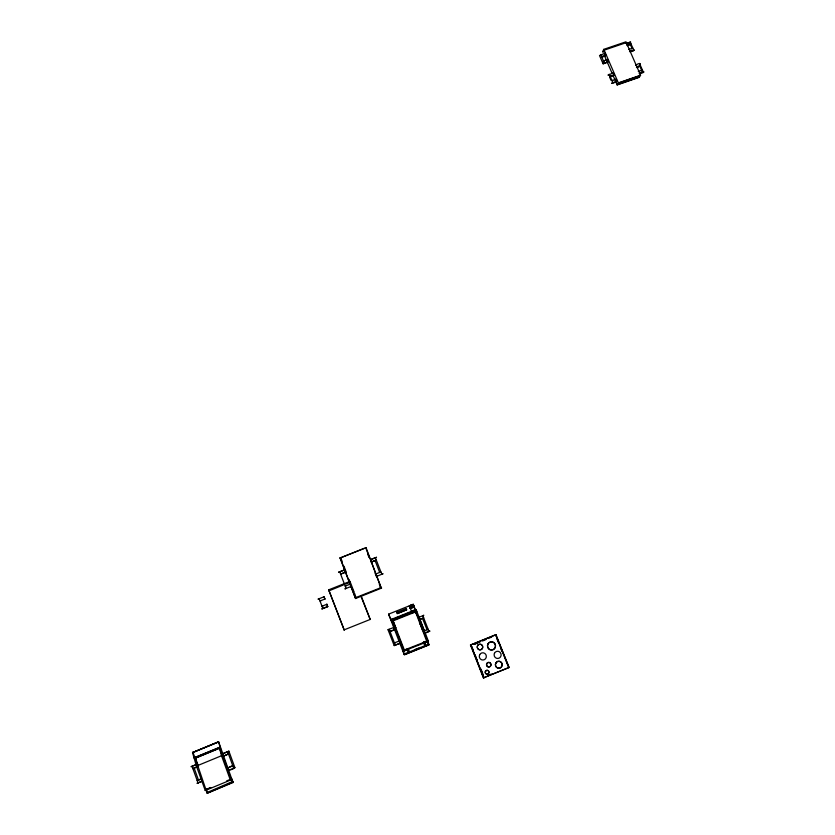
<?xml version="1.0" encoding="UTF-8"?>
<svg xmlns="http://www.w3.org/2000/svg" width="835" height="835" viewBox="0 0 835 835"><rect width="100%" height="100%" fill="white"/><g stroke="black" fill="none" stroke-linecap="round" stroke-linejoin="round"><path stroke-width="1.25" d="M603.935 61.299L603.444 60.924L607.609 59.504L608.433 61.404L607.953 62.291L603.079 63.784L599.509 55.548L604.895 53.252L605.719 55.152L605.239 56.049L602.129 57.114M603.037 63.71L608.433 61.404M610.792 76.288L610.061 76.194L614.226 74.764L613.391 72.854L607.995 75.15L609.237 74.284L612.786 82.477L611.585 83.416L616.95 81.037L616.115 79.127L611.961 80.567L612.713 80.557M233.007 782.541L218.572 741.689L192.52 752.606L196.423 766.081L205.243 790.536L231.232 779.765L231.66 778.846L233.007 782.541L207.174 793.25L195.233 758.201L219.501 748.108L221.713 754.193M230.126 779.452L226.713 780.861L226.995 781.466M232.965 765.726C223.383 768.21 229.249 772.417 234.906 767.678L228.884 751.156L222.757 753.744L223.603 756.061L228.519 754.036L227.558 754.402M600.271 55.569L600.741 54.672L604.279 62.834L603.799 63.71L602.974 61.811M613.13 75.651L617.169 84.972L639.286 77.321L640.57 75.213L625.979 41.792L603.82 49.338L602.672 51.54L603.027 52.354L604.175 50.163L626.334 42.606L625.968 43.263L630.707 42.115M604.415 54.15L604.895 53.252M607.128 60.391L607.609 59.504M381.668 588.059L355.553 598.518L340.022 558.01L366.022 547.572L381.334 588.247L377.159 577.444M340.022 558.01L340.826 557.488M626.5 43.817L629.59 42.762L630.101 41.854L633.65 49.964L633.128 50.872L630.039 51.927M612.911 73.72L613.391 72.854M614.226 74.764L613.735 75.63L610.615 76.705M616.115 79.127L615.625 79.993L616.46 81.903L612.295 83.333M210.316 788.376L210.034 787.77L210.274 788.449L210.837 787.468M616.46 81.903L616.95 81.037M207.174 793.25L233.236 782.009M617.169 84.972L618.37 82.884L640.57 75.213M207.268 792.008L206.934 792.582L232.996 781.341L232.339 781.612M206.109 790.171L206.694 789.179M205.243 790.536L205.911 789.419L210.034 787.77M642.731 72.833L643.962 71.883L639.631 73.897M218.572 741.689L222.381 755.414L231.232 779.765M324.022 596.764L324.888 599.05L324.022 596.764L318.02 599.175L319.137 598.695L322.863 608.517L321.736 608.986L327.696 606.628L326.882 604.279L327.696 606.628M328.687 589.834L344.166 629.903L328.687 589.834L349.844 581.452M329.053 590.804L343.362 584.991M344.594 569.929L338.561 572.246L344.594 569.929L345.481 572.246L341.108 573.969M219.501 748.108L221.525 755.769L230.376 780.12L231.66 778.846M365.323 547.875L366.022 547.572M631.604 48.858L632.815 48.075L628.692 49.484M370.469 559.638L376.481 557.321L370.469 559.638L375.833 573.989L380.906 571.923L379.674 572.445L375.072 560.535L376.293 560.014L371.366 561.955M394.193 645.591L399.996 643.263L394.193 645.591L388.014 629.736L393.87 627.398L394.725 629.611L390.039 631.51L394.725 629.611M395.446 642.512L394.454 642.94L398.963 641.04M350.063 584.197L345.189 586.076L346.128 585.742M350.95 586.525L344.876 588.915L346.087 588.404L339.709 571.766M375.833 573.989L376.867 576.202M201.193 779.013L197.227 780.652L198.469 780.057L194.158 768.085L197.05 766.822M228.884 751.156L222.757 753.744M194.096 768.127L192.906 768.67L197.864 766.634M355.522 597.693L381.084 587.59M355.961 597.589L354.76 593.821M355.553 598.518L340.189 557.707M409.985 607.828C410.152 608.955 414.745 607.296 413.993 606.22A2.192 2.15 -79.7 0 0 412.793 605.083M380.426 587.85L379.309 584.062M601.607 57.239C602.713 55.747 602.066 56.352 605.719 55.152M234.906 767.678L228.78 770.298M321.089 600.595L320.014 600.991L324.888 599.05M382.879 573.843L381.647 574.355M419.055 619.779L423.71 617.9L422.51 618.359L427.029 629.673M341.546 573.781L340.607 574.094L345.565 572.132M197.937 782.865L197.008 783.355L202.028 781.351M232.673 765.852L227.934 767.981M415.496 611.836L414.63 610.74M412.876 605.093L410.131 606.262L409.828 605.646M413.732 611.105L415.402 610.437M487.713 675.546L491.324 674.054M483.392 677.863L509.11 667.478L495.635 634.715L470.47 645.027L483.392 677.863L509.11 667.478M197.394 780.401L201.36 778.773M198.239 782.739L202.195 781.101M413.001 607.306L414.202 606.815L410.246 608.402M424.347 633.379L429.962 631.072L424.128 633.389M196.215 764.505L191.006 766.707L197.029 764.317M196.423 766.081L222.423 755.362M227.652 754.245L223.603 756.061L222.893 753.546M218.321 742.012L192.572 752.554L218.29 742.064M194.336 757.648L220.116 747.095M194.137 757.888L219.96 747.304M496.115 634.704L470.47 645.027M194.378 758.556L220.2 747.972M473.727 644.422L477.317 642.95M488.099 638.535L491.69 637.063M474.071 644.432L480.062 641.979M482.463 640.998L486.064 639.516M418.199 617.576L423.825 615.28L422.635 615.739M424.274 642.658L425.986 645.591L424.274 642.658L427.666 641.28L429.044 644.808L404.631 654.755L403.263 651.216L407.365 649.547L408.482 652.448L409.62 652.25L408.242 648.701L403.827 650.246L428.198 640.654M425.986 645.591L424.775 645.81L423.408 642.282L427.384 640.988M403.263 651.216L428.449 641.29L416.08 609.519L413.544 610.458M404.62 653.815L403.994 654.066L428.793 644.171L427.697 644.411M415.058 649.588L418.523 648.169M415.183 610.395L413.273 604.269L388.578 614.142L404.234 654.703L429.044 644.808M414.285 610.896L413.294 611.293M424.044 630.237L423.23 630.571L419.504 622.263L422.74 630.602L424.044 630.237L420.788 621.877L423.554 630.268M423.481 631.166L428.136 629.277L426.946 629.726M409.881 605.625L412.594 604.53L413.628 607.045M388.578 614.142L391.26 620.134L413.064 611.377M426.612 640.977L415.005 610.573M412.48 612.326L392.064 620.666M415.444 611.857L416.822 611.429L392.565 621.073L392.074 619.81L416.331 610.155L391.26 620.134M394.882 627.962L395.707 627.628L393.128 620.969L391.886 621.376L394.882 627.962L391.886 621.376M418.586 618.391L419.462 618.057M420.005 619.351L422.333 618.411M343.957 629.934L370.197 619.445L361.096 595.731M396.604 612.379L406.269 608.538L406.76 609.8L397.366 613.568L396.928 612.295M410.277 608.485L410.893 608.235M416.08 609.519L391.02 619.507L391.573 619.393L403.9 651.29M326.882 604.279L321.997 606.22L323.114 605.792M322.863 608.517L327.748 606.565M411.373 611.303L413.043 610.667M345.721 584.062L350.45 582.193M376.721 576.317L382.858 573.843M371.231 562.091L375.166 560.535M341.849 557.3L363.966 548.585M633.128 50.872L634.381 49.985L629.517 51.384M412.532 610.855L411.989 611.053L412.73 612.953M380.457 572.163L379.695 572.445M197.697 780.287L198.469 780.057M388.066 629.715L389.183 629.287L395.31 645.173M411.759 611.888L409.265 605.876M635.56 65.224C642.522 61.007 639.6 65.955 639.693 63.804L643.263 71.956L639.13 73.386M636.395 67.124C641.739 63.951 640.121 67.405 636.907 67.645M638.295 71.476L642.428 70.056L641.656 70.996M626.803 45.153L630.926 43.744L629.673 44.641L630.415 44.652L631.834 47.898M627.325 45.716L630.415 44.652M405.873 608.652L406.415 609.894L397.095 613.641M370.197 619.445L361.002 596.399M415.131 610.552L415.684 610.416M414.818 610.656L415.517 610.489M392.074 619.81L392.638 619.695L404.714 650.956L404.077 650.883M395.707 627.628L392.7 621.052M427.666 641.28L428.449 641.29M426.862 641.614L427.635 641.624L415.266 609.853M423.408 642.282L424.159 642.303M423.658 642.919L424.41 642.94M407.365 649.547L408.993 652.511M411.457 605.719L411.519 605.772A1.513 1.493 -79.7 0 1 412.166 605.625M411.791 606.241L412.062 606.847M640.466 67.666L641.896 70.923M603.82 49.338L618.37 82.884M604.54 55.851L612.118 73.323M609.581 77.06L611.001 80.337M496.021 634.704L509.006 667.468M495.635 634.715L508.598 667.405M497.096 639.213L498.537 642.846M500.457 647.689L501.898 651.321M480.929 668.95L483.204 674.732M471.806 646.614L473.247 650.256M475.125 655.047L477.401 660.809M481.033 670.046L482.39 673.511M422.844 615.698L429.002 631.49M413.21 604.279L416.195 611.679M426.925 640.57L428.564 644.787M414.588 610.562L415.517 612.932M423.982 642.292L425.359 645.841M375.395 557.697L381.804 574.24M407.741 648.659L407.991 649.296M366.21 549.106L369.884 558.594M367.65 553.908L369.049 557.519M375.113 573.207L376.512 576.818M393.504 623.505L396.792 632.011M397.731 634.443L403.357 649.035M392.513 622.357L393.922 625.979M350.585 582.913L353.831 591.389M340.711 557.707L342.099 561.329M343.947 566.161L346.264 572.205M349.04 579.448L350.429 583.07M353.205 590.324L354.593 593.946M227.684 751.73L233.706 768.273M223.999 758.838L227.057 767.25M195.432 757.961L198.521 766.52M192.906 752.178L195.056 758.138M206.454 789.743L207.508 792.676M192.071 766.353L198.062 782.99M410.35 605.73A2.192 2.15 -79.7 0 1 412.271 604.957M618.985 82.968L618.213 84.314L638.691 77.237L639.516 75.87L618.985 82.968M483.841 677.957L470.888 645.038L483.747 677.936M486.899 663.512A2.275 2.213 84.5 0 0 488.757 666.977A2.275 2.213 84.5 0 0 490.73 663.616A2.275 2.213 84.5 0 0 486.815 663.501A2.275 2.213 84.5 0 0 488.663 666.967A2.275 2.213 84.5 0 0 490.636 663.606A2.275 2.213 84.5 0 0 486.899 663.512M495.854 663.105A3.476 3.371 83.4 0 0 498.965 668.23A3.476 3.371 83.4 0 0 501.699 662.917A3.476 3.371 83.4 0 0 495.76 663.094A3.476 3.371 83.4 0 0 498.871 668.209A3.476 3.371 83.4 0 0 501.595 662.906A3.476 3.371 83.4 0 0 495.854 663.105M485.678 671.048A1.91 1.858 85.3 0 0 486.889 674.127A1.91 1.858 85.3 0 0 488.861 671.517A1.91 1.858 85.3 0 0 485.678 671.048M494.445 653.314A3.611 3.507 82.6 0 0 497.942 658.46A3.611 3.507 82.6 0 0 500.499 652.813A3.611 3.507 82.6 0 0 494.445 653.314M487.943 643.91A4.102 3.998 82.4 0 0 491.544 650.006A4.102 3.998 82.3 0 0 494.957 643.795A4.102 3.998 82.3 0 0 488.037 643.91A4.102 3.998 82.3 0 0 491.638 650.006A4.102 3.998 82.4 0 0 494.863 643.785A4.102 3.998 82.4 0 0 487.943 643.91M477.818 645.267A2.797 2.724 83.9 0 0 479.53 649.797A2.797 2.724 83.9 0 0 482.484 646.029A2.797 2.724 83.9 0 0 477.818 645.267M479.697 654.682A3.632 3.528 84.4 0 0 482.933 660.026A3.632 3.528 84.4 0 0 485.803 654.494A3.632 3.528 84.4 0 0 479.697 654.682M485.584 671.037A1.91 1.858 85.4 0 0 486.795 674.106A1.91 1.858 85.4 0 0 488.767 671.507A1.91 1.858 85.4 0 0 485.584 671.037M477.902 645.267A2.797 2.724 83.8 0 0 479.624 649.797A2.797 2.724 83.8 0 0 482.578 646.029A2.797 2.724 83.8 0 0 477.902 645.267"/></g></svg>
